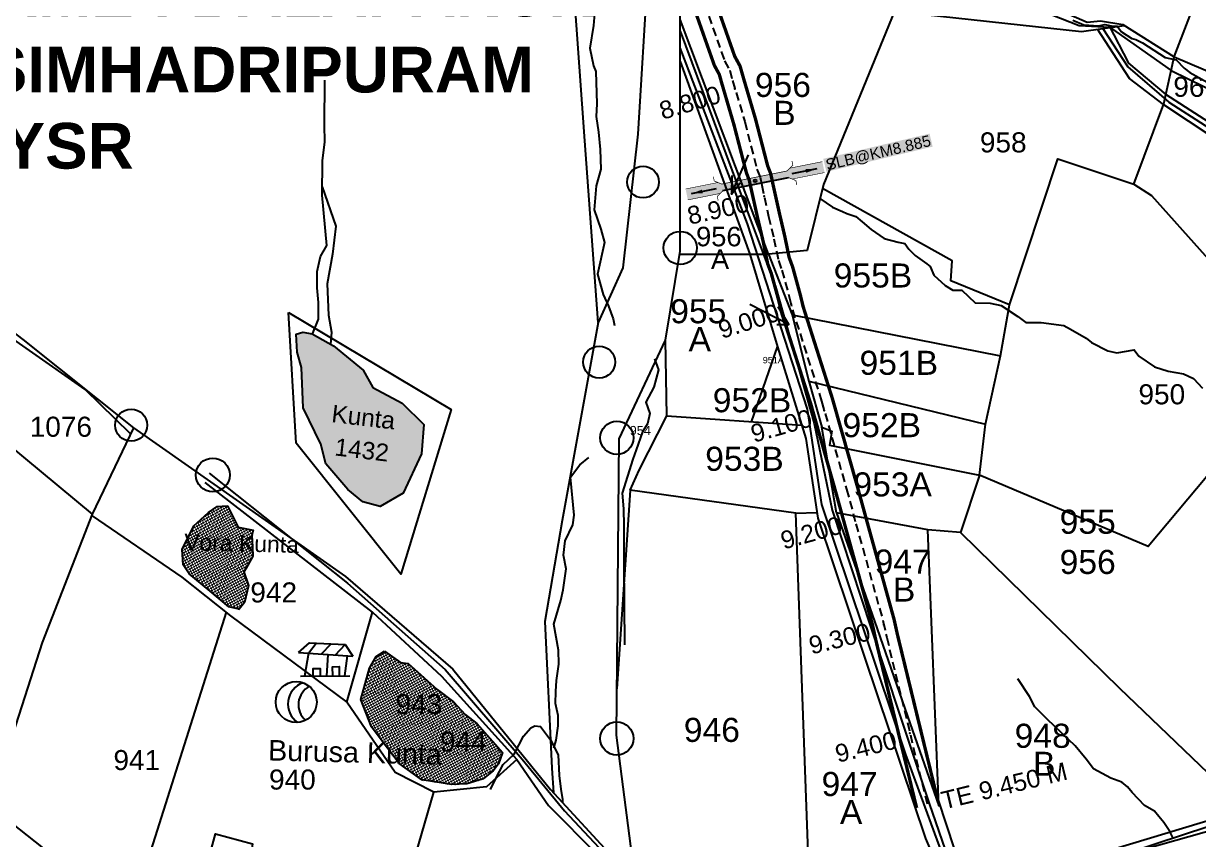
# Model space of a CAD drawing. Header units: inches. Extents: x 191726 to 254104, y 1600078 to 1621862.
# Drawn here: x 197120 to 198175, y 1609216 to 1609948 of the extents above; entities that cross this region are included whole.
import ezdxf
from ezdxf.enums import TextEntityAlignment as Align

# ---------------------------------------------------------------- set-up
doc = ezdxf.new("R2010")
doc.units = ezdxf.units.IN
doc.header["$LTSCALE"] = 15
doc.header["$MEASUREMENT"] = 0
doc.linetypes.add('ACAD_ISO02W100', pattern=[15, 12, -3])
doc.linetypes.add('HIDDEN2', pattern=[0.1875, 0.125, -0.0625])
for name, color, linetype in [('BOUNDRY STONES', 240, 'Continuous'), ('CANAL1', 7, 'Continuous'), ('CS', 134, 'Continuous'), ('CSMark', 72, 'Continuous'), ('PLOTS', 7, 'Continuous'), ('PLOTS NO', 7, 'Continuous'), ('ROADS', 1, 'Continuous'), ('STREAMS', 4, 'Continuous'), ('STRUCTURE', 5, 'Continuous'), ('TEXT', 1, 'Continuous'), ('VILLAGE', 7, 'Continuous'), ('wells', 7, 'Continuous')]:
    doc.layers.add(name, color=color, linetype=linetype)
doc.styles.get("Standard").update_dxf_attribs({"font": 'arial.ttf'})
doc.dimstyles.get("Standard").update_dxf_attribs({"dimtxt": 0.18, "dimasz": 0.18, "dimexe": 0.18, "dimexo": 0.0625, "dimgap": 0.09, "dimtad": 0, "dimtih": 1, "dimtoh": 1, "dimdec": 4, "dimzin": 0, "dimdsep": 46, "dimtxsty": 'Standard', "dimcen": 0.09, "dimadec": 0, "dimazin": 0, "dimtfac": 1, "dimtdec": 4, "dimtofl": 0, "dimtmove": 0, "dimatfit": 3, "dimfxl": 1, "dimtolj": 1, "dimtzin": 0, "dimarcsym": 0})
pattern_1 = [(343.3208545, (164753.1888, 1614645.4132), (1.93538719, 1.04300749), [1.55460416, -1.55460416])]

# ---------------------------------------------------------------- blocks, each defined once
blk = doc.blocks.new('SLB')
at = {"layer": 'STRUCTURE'}
h = blk.add_hatch(dxfattribs=at)
h.set_pattern_fill('DOTS', color=6, scale=20, angle=320.3722, style=0)
h.set_pattern_definition([(320.372247934, (-159.4327, -72.9564), (1.2786241598, 0.5641323054), [0, -1.25])])
h.paths.add_polyline_path([(769699.5, 1706871.1), (769699.5, 1706861.1), (769729.1, 1706861.1), (769732.1, 1706863.1), (769792.1, 1706863.1), (769795.1, 1706861.1), (769824.7, 1706861.1), (769824.7, 1706871.1), (769795.1, 1706871.1), (769792.1, 1706869.1), (769732.1, 1706869.1), (769729.1, 1706871.1)])
at = {"layer": 'STRUCTURE', "color": 6, "const_width": 0.628}
for points in [[(769726.1, 1706877.1), (769726.1, 1706873.1), (769732.1, 1706869.1), (769792.1, 1706869.1), (769798.1, 1706873.1), (769798.1, 1706877.1)], [(769726.1, 1706855.1), (769726.1, 1706859.1), (769732.1, 1706863.1), (769792.1, 1706863.1), (769798.1, 1706859.1), (769798.1, 1706855.1)]]:
    blk.add_lwpolyline(points, dxfattribs=at)
at = {"layer": 'STRUCTURE', "color": 6, "linetype": 'ACAD_ISO02W100', "ltscale": 0.5, "const_width": 0.5}
for points in [[(769699.5, 1706871.1), (769729.1, 1706871.1)], [(769795.1, 1706871.1), (769824.7, 1706871.1)], [(769699.5, 1706861.1), (769729.1, 1706861.1)], [(769795.1, 1706861.1), (769824.7, 1706861.1)]]:
    blk.add_lwpolyline(points, dxfattribs=at)
at = {"layer": 'STRUCTURE', "color": 6}
blk.add_lwpolyline([(769732.1, 1706863.1), (769792.1, 1706863.1)], dxfattribs=at)
blk.add_lwpolyline([(769732.1, 1706863.1), (769792.1, 1706863.1)], dxfattribs=at)
at = {"layer": 'STRUCTURE', "color": 0}
blk.add_circle((769762.1, 1706866.1), 1.24, dxfattribs=at)
for points in [[(769703.8, 1706866), (769726.7, 1706866)], [(769818.6, 1706865.8), (769795.7, 1706865.8)]]:
    blk.add_leader(points, dimstyle='Standard', override={"dimasz": 10, "dimgap": 0.09, "dimtad": 0}, dxfattribs=at)

msp = doc.modelspace()

# ---------------------------------------------------------------- hatches: boundary and pattern name
at = {"layer": 'wells'}
h = msp.add_hatch(dxfattribs=at)
h.set_pattern_fill('DASH', color=4, scale=10.562849, angle=-6.7368)
h.set_pattern_definition([(353.2632423, (165077.4911, 1611703.874), (1.466128014, 1.156351674), [1.32035612, -1.32035612])])
h.paths.add_polyline_path([(197379.2, 1609669.7), (197398.4, 1609658.8), (197424.9, 1609637), (197433.8, 1609621.4), (197460.2, 1609607.2), (197479.5, 1609588.1), (197477.4, 1609561.7), (197461.1, 1609526.6), (197440.3, 1609514.5), (197424.8, 1609518.7), (197411.2, 1609529.7), (197391.4, 1609552.8), (197386.9, 1609570.6), (197371.3, 1609603), (197369.8, 1609639.5), (197365.8, 1609653.1), (197364.9, 1609669.4), (197371, 1609671.1)])
h = msp.add_hatch(dxfattribs=at)
h.set_pattern_fill('DASH', color=4, scale=12.436833, angle=-16.6791)
h.set_pattern_definition(pattern_1)
h.paths.add_polyline_path([(197303.3, 1609515.1), (197307.7, 1609506.3), (197312.8, 1609496), (197326.2, 1609493.2), (197325.2, 1609488.6), (197325.6, 1609478.4), (197325.9, 1609469.9), (197319.9, 1609459.3), (197318, 1609456), (197322, 1609443.5), (197318.4, 1609428.4), (197313.8, 1609422.3), (197304.5, 1609424.6), (197287.6, 1609438.6), (197268.9, 1609454.1), (197263.5, 1609462.2), (197262.5, 1609475.9), (197273, 1609497.3), (197286.2, 1609509.1), (197294, 1609514.7)])
h = msp.add_hatch(dxfattribs=at)
h.set_pattern_fill('DASH', color=4, scale=12.436833, angle=-16.6791)
h.set_pattern_definition(pattern_1)
h.paths.add_polyline_path([(197444.3, 1609384.7), (197458.6, 1609374.4), (197465.4, 1609373.7), (197476.9, 1609363.5), (197491.6, 1609350.4), (197506.3, 1609339.2), (197516.5, 1609327.8), (197527, 1609319.7), (197543.7, 1609301.3), (197550.1, 1609293.8), (197546.5, 1609283.4), (197541.8, 1609277.1), (197532.9, 1609269.9), (197518.1, 1609265.7), (197504.5, 1609265.1), (197487.5, 1609267.6), (197477.8, 1609269.1), (197457.3, 1609283.9), (197442.2, 1609303.9), (197432.4, 1609316.8), (197422.9, 1609341.2), (197430.6, 1609369.4), (197436.8, 1609380)])

# ---------------------------------------------------------------- linework, layer by layer
at = {"layer": 'BOUNDRY STONES', "color": 1}
for centre, radius in [((197676.4, 1609805.9), 14.3), ((197709.8, 1609746.7), 14.9), ((197637, 1609644.2), 14.3), ((197216.7, 1609587.6), 14.3), ((197652.9, 1609576.2), 14.9), ((197290, 1609542.9), 15.2), ((197652.8, 1609306.2), 14.9)]:
    msp.add_circle(centre, radius, dxfattribs=at)
at = {"layer": 'CANAL1', "color": 1, "linetype": 'HIDDEN2', "ltscale": 4}
msp.add_lwpolyline([(197731.7, 1609965.5), (197749.6, 1609914.8), (197754.2, 1609906.2), (197756.8, 1609897), (197767.7, 1609860.1), (197778.7, 1609817.3), (197781.5, 1609810.3), (197783, 1609803), (197789.2, 1609775), (197793.9, 1609755), (197798, 1609735.3), (197801.1, 1609726.8), (197808, 1609701.7), (197810.5, 1609691.2), (197836.8, 1609609), (197859.1, 1609530.1), (197867.6, 1609499.1), (197892.1, 1609410.9), (197895.2, 1609397), (197931.8, 1609246.3)], dxfattribs=at)
at = {"layer": 'CANAL1', "color": 200, "const_width": 3}
for points in [[(197741, 1609969.2), (197758.7, 1609918.8), (197763.5, 1609910), (197766.4, 1609899.8), (197777.3, 1609862.8), (197788.3, 1609820.4), (197791.1, 1609813.2), (197792.8, 1609805.1), (197799, 1609777.2), (197803.7, 1609757.1), (197807.6, 1609738.1), (197810.7, 1609729.8), (197817.7, 1609704.2), (197820.2, 1609693.9), (197846.3, 1609611.9), (197868.8, 1609532.7), (197877.3, 1609501.8), (197901.8, 1609413.3), (197904.9, 1609399.3), (197941.6, 1609248.6)], [(197722.4, 1609961.7), (197740.4, 1609910.7), (197744.9, 1609902.4), (197747.2, 1609894.2), (197758, 1609857.4), (197769.2, 1609814.2), (197771.8, 1609807.5), (197773.2, 1609800.9), (197779.5, 1609772.7), (197784.2, 1609752.8), (197788.3, 1609732.5), (197791.6, 1609723.7), (197798.3, 1609699.2), (197800.9, 1609688.5), (197827.2, 1609606.1), (197849.5, 1609527.4), (197858, 1609496.5), (197882.4, 1609408.5), (197885.4, 1609394.7), (197922.1, 1609243.9)]]:
    msp.add_lwpolyline(points, dxfattribs=at)
at = {"layer": 'CS', "color": 2}
for p in [(197758.9, 1609889.7), (197785.2, 1609793.2), (197809.3, 1609696.3), (197839.1, 1609600.8), (197866.1, 1609504.6), (197892.7, 1609408.2), (197916.1, 1609310.9)]:
    msp.add_point(p, dxfattribs=at)
at = {"layer": 'PLOTS'}
for points in [[(197670.3, 1609172.4), (197652.6, 1609309.1), (197655, 1609575.2), (197696.5, 1609664), (197709.7, 1609743.7), (197709.8, 1609951.9), (197712.3, 1610055.6), (197738.6, 1610162.9), (197754.9, 1610215.9), (197796.4, 1610326.8), (197829.5, 1610407.9), (197878.9, 1610498.1), (197927.1, 1610594.2)], [(197996.7, 1609986.6), (198032.8, 1609967.9), (198075.1, 1609949.5), (198087.1, 1609950.7), (198107.2, 1609947.4), (198153.5, 1609918.4), (198236.8, 1610135.2), (198252.5, 1610178)], [(198095.8, 1609944.6), (198068.1, 1609946.1), (198024.6, 1609963.2), (197997.9, 1609978.4), (197946.8, 1610019.9), (197887.5, 1610068.2), (197821.1, 1610111.3), (197737.6, 1610158.9)], [(198153.5, 1609918.4), (198243.5, 1609880.1), (198417.3, 1609790.3), (198441.3, 1609850.4), (198396.5, 1609914.1), (198378.9, 1610000.4), (198383.3, 1610021.2), (198407.3, 1610092.2), (198418.7, 1610132.5), (198447.8, 1610124.2)], [(197711.5, 1610022.8), (197910.9, 1609977.1), (197902.3, 1609959.4), (197838.5, 1609803.7), (197823.9, 1609744.4), (197789, 1609741), (197709.8, 1609951.9)], [(197902.3, 1609959.4), (198070.2, 1609940.9), (198108.6, 1609946.5)], [(198094.6, 1609946.6), (198112.5, 1609912.6), (198145.9, 1609884.6)], [(198095.8, 1609944.6), (198150.7, 1609906), (198195.4, 1609884.3), (198320.9, 1609825.6), (198412.7, 1609777.2), (198419, 1609789.4)], [(198143.8, 1609875.5), (198113.2, 1609898.8), (198084.5, 1609943)], [(197709.8, 1609914.2), (197772.3, 1609741.2), (197789, 1609741)], [(198005.4, 1609695.6), (198049, 1609826.6), (198117.1, 1609803.9), (198144, 1609876.1), (198153.5, 1609918.4)], [(198481.5, 1609658.3), (198399.4, 1609702.7), (198327.5, 1609754.5), (198254.2, 1609814.7), (198145.9, 1609884.6)], [(198143.8, 1609875.5), (198255.5, 1609801.5), (198334.9, 1609739.6), (198394.6, 1609693.1), (198476.5, 1609650.7), (198506.9, 1609626.9), (198612.2, 1609546.7), (198711.7, 1609460.3), (198739.9, 1609418.2), (198759.4, 1609397.4), (198797.9, 1609301.7), (198839, 1609222.8), (198879.3, 1609145.5)], [(196897.1, 1609830.2), (196940.2, 1609801.7), (197119.4, 1609664.5), (197218.7, 1609585.3)], [(197789, 1609741), (197810.2, 1609686.6), (197997.4, 1609649.9), (198005.4, 1609695.6), (197952.9, 1609717.1), (197954.1, 1609735.2), (197837.6, 1609800.1)], [(198117.1, 1609803.9), (198133.1, 1609793.7), (198181.1, 1609739.8), (198268.1, 1609652.2), (198367.4, 1609562.1), (198358.5, 1609547), (198284.8, 1609552.4), (198182.6, 1609541.5), (198129.9, 1609478.5), (197978.6, 1609542.8), (197984, 1609588.4), (197997.4, 1609649.9)], [(197709.7, 1609741), (197772.3, 1609741.2)], [(197772.3, 1609741.2), (197797.1, 1609657.8), (197822.7, 1609575.7), (197833.3, 1609504.2), (197875.5, 1609378.5), (197929.9, 1609216.6), (197964.1, 1609136.8)], [(196773.2, 1609607.6), (196810.6, 1609727.7), (196910.6, 1609682.4), (197005.8, 1609613.3), (197089.8, 1609583.6), (197181.6, 1609507.6)], [(197357.9, 1609688.8), (197504.2, 1609601.8), (197458.9, 1609453.7), (197364.8, 1609571.4), (197357.9, 1609688.8)], [(197810.2, 1609686.6), (197825.3, 1609627), (197984, 1609588.4)], [(197664.8, 1609529.1), (197672.8, 1609547.1), (197697.8, 1609595.9), (197696.5, 1609664)], [(197773.8, 1609590.7), (197797.1, 1609657.8)], [(197825.3, 1609627), (197837, 1609585.8), (197845.8, 1609582.3), (197843.9, 1609569.7), (197978.6, 1609542.8), (197961.6, 1609491.3), (197932.1, 1609493.5), (197850.1, 1609509), (197837, 1609585.8)], [(197697.8, 1609595.9), (197819, 1609587.6)], [(197218.7, 1609585.3), (197218.7, 1609585.3), (197181.6, 1609507.6), (197136.8, 1609392.4), (197102.6, 1609286.1), (197091.2, 1609241.1), (197116.5, 1609177.6), (197102.4, 1609152.6), (197017.4, 1609179.3), (196917.1, 1609201.1), (196841.4, 1609209.1), (196611, 1609268.6), (196541.6, 1609275.3), (196461.1, 1609293.3), (196380.8, 1609312.4), (196261.2, 1609337.6), (196145.8, 1609346.2), (196082.5, 1609361.3), (195975.6, 1609381.4), (195855.7, 1609399.1)], [(197218.7, 1609585.3), (197409.3, 1609451.6), (197505.7, 1609368.4), (197593.2, 1609260.6), (197645.1, 1609204.3), (197667.1, 1609176)], [(197181.6, 1609506.2), (197262.3, 1609451.2), (197306, 1609416.5), (197410.5, 1609338.8), (197433.5, 1609419.8), (197283.2, 1609536)], [(197813.6, 1609508.5), (197664.8, 1609529.1), (197652.9, 1609350.9)], [(197830.1, 1609056.6), (197819, 1609359.7), (197813.6, 1609508.5), (197832.5, 1609509.2)], [(197850.1, 1609509), (197884.1, 1609411.7), (197913.8, 1609326.4), (197941.9, 1609245.7), (197932.1, 1609493.5)], [(197961.6, 1609491.3), (198104.4, 1609351.4), (198205.1, 1609254.7), (198208.3, 1609240)], [(197301.9, 1609419.8), (197215.4, 1609146.4), (197094.7, 1609241.8)], [(197433.5, 1609419.8), (197495.4, 1609362.1), (197563, 1609287.5), (197535.8, 1609262.9), (197488.4, 1609258), (197453.9, 1609275.7), (197410.5, 1609338.8)], [(197563, 1609287.5), (197591.6, 1609246), (197635.4, 1609201.9), (197621.8, 1609149.3), (197578.7, 1609084.4), (197533.6, 1609106.6), (197498.7, 1609092.2), (197496.7, 1609104.6), (197463.7, 1609118.8), (197458, 1609140.7), (197464.2, 1609174.7), (197488.4, 1609258)], [(197964.1, 1609136.8), (197977.3, 1609142.4), (197941.7, 1609250.9)], [(197667.1, 1609176), (197667.1, 1609176), (197720.6, 1609108.9), (197835.2, 1609089.7), (197965.6, 1609154.3), (198100.3, 1609207.6), (198208.3, 1609240)], [(197726, 1609056.3), (197767.9, 1609068.8), (197774.4, 1609079.9), (197835.2, 1609071.6), (197874, 1609092.2), (197975, 1609150), (197989.7, 1609150.8), (198046.4, 1609174.9), (198113.5, 1609203.3), (198207.9, 1609229.9)], [(197215.4, 1609146.4), (197235.7, 1609127.6), (197263.2, 1609112.6), (197292.5, 1609220.6), (197325.7, 1609211.6), (197322.8, 1609192.4), (197464.2, 1609174.7)]]:
    msp.add_lwpolyline(points, dxfattribs=at)
at = {"layer": 'PLOTS NO'}
for points in [[(197755.8, 1609795.1), (197771.2, 1609830.3)], [(197756, 1609811.8), (197755.8, 1609795.1), (197763.7, 1609805.3)], [(197807.4, 1609677.9), (197772.4, 1609695.9)], [(197796.4, 1609677.9), (197807.4, 1609677.9), (197797.6, 1609693.8)]]:
    msp.add_lwpolyline(points, dxfattribs=at)
at = {"layer": 'ROADS', "color": 1}
for points in [[(197216, 1609579.8), (197175.5, 1609619.7), (197081.1, 1609685.5), (196965.8, 1609782.1), (196891.2, 1609826.1), (196873.7, 1609873.6), (196817.5, 1609957.5), (196749.7, 1610043.1), (196702.2, 1610078.5), (196666, 1610073.6), (196609.8, 1610052.5), (196571.5, 1610053.3), (196517.8, 1610069.8), (196471.5, 1610097.1), (196428.4, 1610159.5), (196391.4, 1610226.8), (196361.5, 1610260.4), (196285.7, 1610317), (196234.9, 1610333.2), (196173.1, 1610369.7), (196117.6, 1610394.8), (195945.9, 1610441.1), (195905.7, 1610448)], [(197568.1, 1610300.8), (197601.7, 1610195.9), (197642.1, 1610095.8), (197680.3, 1609991.7), (197671.8, 1609848.9), (197658.1, 1609728.8), (197636.1, 1609679.9), (197603.7, 1609502.1), (197588.1, 1609411.3), (197594.5, 1609279.7), (197596.1, 1609257.5)], [(197636.1, 1609679.9), (197624.1, 1609843), (197611.7, 1610013.5), (197609.8, 1610093.2), (197584.9, 1610248.4)]]:
    msp.add_lwpolyline(points, dxfattribs=at)
at = {"layer": 'ROADS'}
for points in [[(197709.8, 1609941.2), (197761.3, 1609803.2), (197795.2, 1609712.1), (197830.2, 1609589), (197846.1, 1609511.3), (197889.7, 1609379.6), (197933.3, 1609247.9), (197970.7, 1609139.6)], [(198089.4, 1609943.7), (198111.7, 1609909.4), (198148.7, 1609877.5), (198213.7, 1609835.6), (198266.7, 1609798.5), (198314.2, 1609761.1), (198394.1, 1609698.2), (198481.6, 1609652.3), (198528.5, 1609617.4), (198619, 1609545.2), (198690.3, 1609484.1), (198715.2, 1609462), (198764.2, 1609396.8), (198803.7, 1609303.8), (198829.1, 1609250.3), (198868.5, 1609175.5)], [(197968.8, 1609138.8), (197912.5, 1609291.9), (197836.9, 1609516.5), (197824.1, 1609602), (197770.2, 1609768.5), (197709.8, 1609926.4)], [(197286.8, 1609544.5), (197411, 1609445.7), (197498.6, 1609368.3), (197567.8, 1609287.6), (197605.8, 1609241.2), (197649.8, 1609194.3), (197695.5, 1609130.2), (197715, 1609098.8), (197769.4, 1609093.4), (197841.6, 1609085.5), (197915.9, 1609125.3), (197974.1, 1609153.3), (198065.3, 1609188.4), (198208.1, 1609235.3)]]:
    msp.add_lwpolyline(points, dxfattribs=at)
at = {"layer": 'STREAMS', "color": 4}
for points in [[(197633.2, 1609960.7), (197631.9, 1609946.4), (197628.5, 1609926.1), (197632, 1609910.3), (197634, 1609905), (197635, 1609876.1), (197634.3, 1609864.7), (197636.3, 1609850.7), (197637.9, 1609835.2), (197638.5, 1609817.4), (197634.4, 1609802.4), (197632.5, 1609780.9), (197638.5, 1609763.7), (197641.8, 1609751.6), (197635.4, 1609723.2), (197640.7, 1609704.8), (197645.5, 1609694.5), (197649.5, 1609683), (197650.8, 1609677.1)], [(198062.3, 1609951.3), (198072.2, 1609947.1), (198085.3, 1609946), (198091, 1609947.3), (198098.2, 1609945.8), (198102.2, 1609945.8), (198106, 1609940.8), (198115.4, 1609934.9), (198119, 1609934), (198124.9, 1609930.9), (198145.3, 1609917.8), (198155.1, 1609915.5), (198162.2, 1609908), (198167.3, 1609904.3), (198182.9, 1609895.5)], [(197379.1, 1609668.8), (197384.9, 1609682.7), (197384.9, 1609697.6), (197383.7, 1609710.9), (197383.7, 1609725.7), (197386.7, 1609738.9), (197392.4, 1609749), (197388.3, 1609794), (197388.5, 1609824.8), (197390.5, 1609841.9), (197390.2, 1609856.8), (197390.5, 1609897.3)], [(197388.1, 1609801.5), (197400.6, 1609766.3), (197397.6, 1609741.2), (197392.8, 1609714.6), (197393.9, 1609686.3), (197396.5, 1609671), (197395.8, 1609660)], [(197835.1, 1609791.1), (197846.4, 1609783.3), (197855.5, 1609779.5), (197859.4, 1609777.7), (197867.5, 1609774.9), (197873.1, 1609770.3), (197881.3, 1609763.3), (197892.9, 1609755.2), (197905.6, 1609752), (197911.6, 1609750.6), (197915.1, 1609745.6), (197920.7, 1609740), (197931.3, 1609732.3), (197934.1, 1609730.1), (197937.6, 1609722.4), (197947.8, 1609712.9), (197954.5, 1609708.7), (197962.6, 1609708.7), (197974.7, 1609697.5), (197988.1, 1609697.2), (197997.9, 1609695), (198013.1, 1609685.2), (198020.1, 1609679.9), (198033.9, 1609679.9), (198054.3, 1609677.1), (198060.3, 1609673.9), (198074.4, 1609665.8), (198079, 1609661.9), (198093.8, 1609654.2), (198101.9, 1609652.4), (198117.4, 1609655.2), (198121.6, 1609649.6), (198135.7, 1609640.1), (198148.1, 1609636.2), (198161.8, 1609633.7), (198170.6, 1609629.5), (198178.7, 1609620.7)], [(197379.2, 1609669.7), (197398.4, 1609658.8), (197424.9, 1609637), (197433.8, 1609621.4), (197460.2, 1609607.2), (197479.5, 1609588.1), (197477.4, 1609561.7), (197461.1, 1609526.6), (197440.3, 1609514.5), (197424.8, 1609518.7), (197411.2, 1609529.7), (197391.4, 1609552.8), (197386.9, 1609570.6), (197371.3, 1609603), (197369.8, 1609639.5), (197365.8, 1609653.1), (197364.9, 1609669.4), (197371, 1609671.1), (197379.2, 1609669.7)], [(197686.6, 1609647.2), (197690.4, 1609637.3), (197686.2, 1609621.7), (197679, 1609608.1), (197682.4, 1609598.2), (197680.5, 1609588.7), (197676, 1609581.5), (197670.2, 1609565.5), (197667.2, 1609557.2), (197657.6, 1609526.6), (197658.8, 1609512.5), (197659.2, 1609497.3), (197659.1, 1609476.8), (197659.1, 1609464.3), (197659.8, 1609390.4)], [(197596.3, 1609297.6), (197598.5, 1609304.7), (197600.1, 1609317.5), (197600.3, 1609326.9), (197597.9, 1609337.8), (197598, 1609348.5), (197598.7, 1609358.3), (197600.9, 1609372.9), (197600.5, 1609385.6), (197596.4, 1609409), (197602.6, 1609430.3), (197604.6, 1609439.7), (197607.3, 1609458.5), (197604.9, 1609471), (197606.4, 1609483.7), (197613.4, 1609498.2), (197614.4, 1609506.8), (197611.3, 1609541), (197619.5, 1609552), (197627.6, 1609558.6)], [(198152.3, 1609217.4), (198149.5, 1609222.9), (198144.2, 1609230.8), (198139.5, 1609236.1), (198135.6, 1609241), (198126.8, 1609246.1), (198115.7, 1609257.7), (198111.5, 1609263), (198106.4, 1609266.9), (198096.4, 1609270.7), (198080.9, 1609279), (198074.2, 1609287.6), (198064.6, 1609299.8), (198039.6, 1609323.2), (198028.2, 1609334.7), (198023.4, 1609344), (198012.9, 1609359.7)], [(197539.5, 1609260.5), (197544.1, 1609270.4), (197550.8, 1609282.9), (197560.6, 1609292.2), (197568.9, 1609308.5), (197575.6, 1609315.9), (197579.3, 1609317.7), (197584.4, 1609317.1), (197593.4, 1609305.1), (197600.2, 1609291.5), (197601, 1609273.1), (197602.5, 1609260.8), (197604.2, 1609251.4), (197604, 1609248.9)]]:
    msp.add_lwpolyline(points, dxfattribs=at)
at = {"layer": 'STREAMS'}
for points in [[(197303.3, 1609515.1), (197307.7, 1609506.3), (197312.8, 1609496), (197326.2, 1609493.2), (197325.2, 1609488.6), (197325.6, 1609478.4), (197325.9, 1609469.9), (197319.9, 1609459.3), (197318, 1609456), (197322, 1609443.5), (197318.4, 1609428.4), (197313.8, 1609422.3), (197304.5, 1609424.6), (197287.6, 1609438.6), (197268.9, 1609454.1), (197263.5, 1609462.2), (197262.5, 1609475.9), (197273, 1609497.3), (197286.2, 1609509.1), (197294, 1609514.7), (197303.3, 1609515.1)], [(197444.3, 1609384.7), (197458.6, 1609374.4), (197465.4, 1609373.7), (197476.9, 1609363.5), (197491.6, 1609350.4), (197506.3, 1609339.2), (197516.5, 1609327.8), (197527, 1609319.7), (197543.7, 1609301.3), (197550.1, 1609293.8), (197546.5, 1609283.4), (197541.8, 1609277.1), (197532.9, 1609269.9), (197518.1, 1609265.7), (197504.5, 1609265.1), (197487.5, 1609267.6), (197477.8, 1609269.1), (197457.3, 1609283.9), (197442.2, 1609303.9), (197432.4, 1609316.8), (197422.9, 1609341.2), (197430.6, 1609369.4), (197436.8, 1609380), (197444.3, 1609384.7)]]:
    msp.add_lwpolyline(points, dxfattribs=at)
at = {"layer": 'VILLAGE', "color": 5}
for points in [[(197367.1, 1609383.6), (197376.9, 1609392.3), (197408.9, 1609390.7), (197415.9, 1609380.3)], [(197376, 1609383), (197382.8, 1609392)], [(197387.6, 1609382.2), (197396.3, 1609391.3)], [(197400.2, 1609381.4), (197408.9, 1609390.7)], [(197367.1, 1609383.6), (197415.9, 1609380.3)], [(197376, 1609383), (197372.4, 1609362.2)], [(197393.3, 1609381.8), (197392.1, 1609362.3)], [(197410.8, 1609380.6), (197408.4, 1609362.5)], [(197380.2, 1609362.2), (197380.2, 1609369), (197386.5, 1609369.1), (197386.5, 1609362.3)], [(197397.9, 1609362.4), (197397.6, 1609370.6), (197403.5, 1609370.8), (197403.6, 1609362.4)], [(197368.7, 1609362.2), (197413.1, 1609362.5)]]:
    msp.add_lwpolyline(points, dxfattribs=at)
at = {"layer": 'wells', "color": 0}
msp.add_circle((197364.9, 1609339), 18.4, dxfattribs=at)
for centre, radius, start, end in [((197377.7, 1609337.3), 20.2, 109.2259, 235.2521), ((197385.3, 1609336.7), 18.4, 117.5643, 229.6191)]:
    msp.add_arc(centre, radius, start, end, dxfattribs=at)

# ---------------------------------------------------------------- block references
at = {"layer": 'STRUCTURE', "color": 0, "rotation": 11.29348322869184}
msp.add_blockref('SLB', (-222816.7, -214755, 100), dxfattribs=at)

# ---------------------------------------------------------------- texts
at = {"layer": 'CSMark', "color": 1}
for s, rotation, p in [('8.800', 16.4222, (197745.3, 1609885.2)), ('8.900', 12.4809, (197771.1, 1609787.4)), ('9.000', 17.7011, (197798, 1609689.6)), ('9.100', 15.8282, (197827.5, 1609594.7)), ('9.200', 15.4975, (197854.4, 1609498.5)), ('9.300', 13.667, (197880.1, 1609402.6)), ('9.400', 13.667, (197903.7, 1609305.4)), ('TE 9.450 M', 13.667, (198056.9, 1609277.5))]:
    msp.add_text(s, height=16, rotation=rotation, dxfattribs=at).set_placement(p, align=Align.MIDDLE_RIGHT)
at = {"layer": 'PLOTS NO'}
for s, height, rotation, p in [('956', 21.62, 359.968, (197776.8, 1609882.3)), ('B', 21.6, 359.968, (197793.3, 1609857.2)), ('956', 17.52, 359.968, (197724, 1609748.2)), ('A', 17.5, 359.968, (197737.4, 1609727.9)), ('955B', 21.62, 359.968, (197847.6, 1609711.2)), ('955', 21.62, 359.968, (197700.8, 1609679.1)), ('A', 21.6, 359.968, (197717.3, 1609654)), ('951A', 5.8, 359.968, (197783.9, 1609643.1)), ('951B', 21.62, 359.968, (197870.8, 1609632.8)), ('952B', 21.62, 359.968, (197739, 1609599.2)), ('Kunta', 15.66, 353.2632, (197396, 1609590.4)), ('952B', 21.62, 359.968, (197855.5, 1609576.8)), ('954', 8.18, 359.968, (197664.4, 1609578.7)), ('1432', 15.66, 353.2632, (197398.8, 1609560.5)), ('953B', 21.62, 359.968, (197732.2, 1609546.6)), ('953A', 21.62, 359.968, (197865.3, 1609523.6)), ('955', 21.62, 359.968, (198050.5, 1609490.1)), ('Vora Kunta', 14.73, 358.5621, (197264.2, 1609475.4)), ('947', 21.62, 359.968, (197884.3, 1609454.3)), ('956', 21.62, 359.968, (198050.5, 1609454)), ('B', 21.6, 359.968, (197900.8, 1609429.2)), ('946', 21.62, 359.968, (197713, 1609303.2)), ('948', 21.62, 359.968, (198010.1, 1609297.9)), ('Burusa Kunta', 18.434, 358.5621, (197339.5, 1609286.6)), ('B', 21.6, 359.968, (198026.6, 1609272.8)), ('947', 21.62, 359.968, (197836.7, 1609254.6)), ('A', 21.6, 359.968, (197853.2, 1609229.5))]:
    msp.add_text(s, height=height, rotation=rotation, dxfattribs=at).set_placement(p)
for s, p in [('962', (198152.6, 1609882.4)), ('958', (197978.9, 1609832.5)), ('950', (198121.3, 1609606.3)), ('1076', (197125.6, 1609577.2)), ('942', (197323.7, 1609428.4)), ('943', (197454.1, 1609328.1)), ('944', (197494, 1609294.5)), ('941', (197200.8, 1609277.9)), ('940', (197340.5, 1609260.4))]:
    msp.add_text(s, height=18, dxfattribs=at).set_placement(p)
at = {"layer": 'STRUCTURE', "color": 5, "insert": (197839.5, 1609826), "char_height": 10, "width": 96.041, "attachment_point": 1, "rotation": 13.3216, "bg_fill": 1, "box_fill_scale": 1.1, "bg_fill_color": 7, "bg_fill_true_color": 16777215, "bg_fill_transparency": 0}
msp.add_mtext('SLB@KM8.885', dxfattribs=at)
at = {"layer": 'TEXT', "insert": (196786.1, 1609995.7), "char_height": 41.015, "width": 846.815, "attachment_point": 1}
msp.add_mtext('{\\fArial|b1|i0|c0|p34;\\C1;VILLAGE NAME :\\C5; BALAPANUR\\C0;\\P\\C1;MANDAL : \\C5;SIMHADRIPURAM\\P\\C1;DISTRICT : \\C5;YSR}', dxfattribs=at)

doc.saveas('drawing.dxf')
